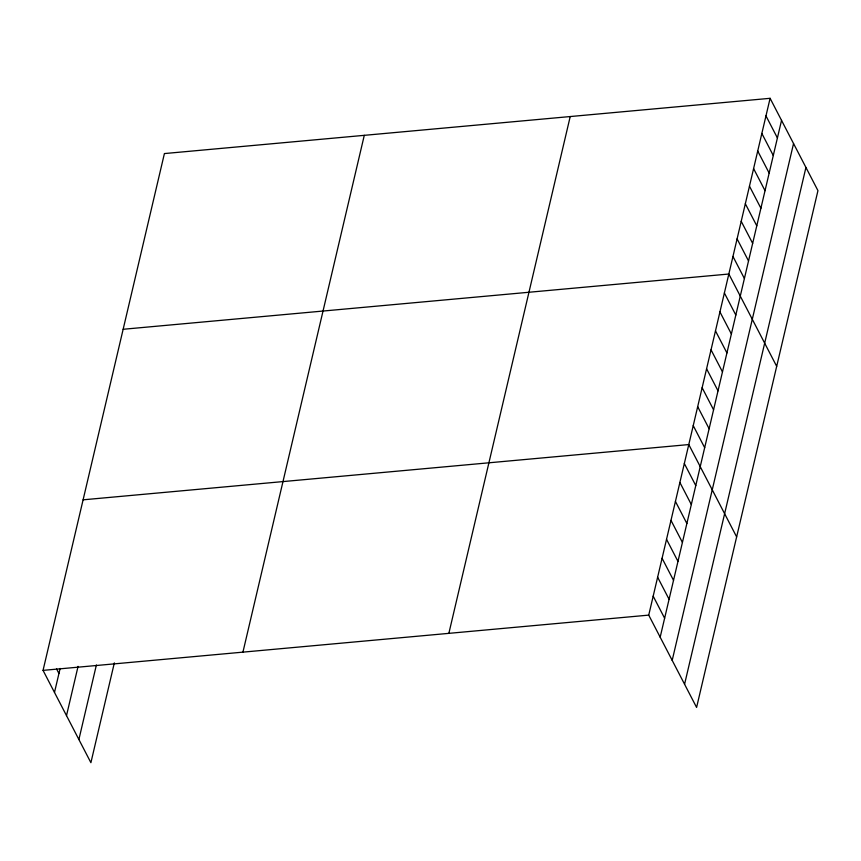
<?xml version="1.0" encoding="UTF-8"?>
<svg xmlns="http://www.w3.org/2000/svg" width="861" height="861" viewBox="0 0 861 861"><rect width="100%" height="100%" fill="white"/><g stroke="black" fill="none" stroke-linecap="round" stroke-linejoin="round"><path stroke-width="1.29" d="M114.341 662.884L90.9 762.685L43.05 670.375L164.408 153.57L770.1 98.315L817.95 190.625L696.592 707.43L648.731 615.12L770.1 98.315M54.491 692.438L60.13 668.437M66.501 715.62L78.071 666.36M78.889 739.513L96.389 664.972M242.931 652.143L364.289 135.328M448.861 633.352L570.219 116.547M660.172 637.194L781.54 120.379M672.193 660.365L793.551 143.561M684.57 684.258L805.939 167.443M123.145 329.279L728.837 274.024L776.687 366.345M83.097 499.821L688.789 444.567L736.639 536.887M43.05 670.375L648.731 615.12M765.967 115.88L777.408 137.954M761.845 133.455L773.286 155.529M757.723 151.03L769.164 173.093M753.59 168.595L765.031 190.668M749.468 186.17L760.909 208.244M745.335 203.745L756.776 225.808M741.213 221.309L752.654 243.383M737.091 238.884L748.532 260.958M732.959 256.46L744.399 278.523M724.381 292.977L735.821 315.051M719.936 311.93L731.376 333.993M715.48 330.872L726.921 352.945M711.035 349.824L722.476 371.898M706.58 368.777L718.02 390.84M702.135 387.719L713.575 409.793M697.679 406.672L709.12 428.746M693.234 425.625L704.675 447.698M684.334 463.519L695.774 485.593M679.889 482.472L691.329 504.546M675.433 501.425L686.874 523.488M670.988 520.367L682.429 542.441M666.532 539.32L677.973 561.394M662.087 558.272L673.528 580.336M657.632 577.214L669.072 599.288M653.187 596.167L664.627 618.241M56.535 668.846L58.935 673.496"/></g></svg>
